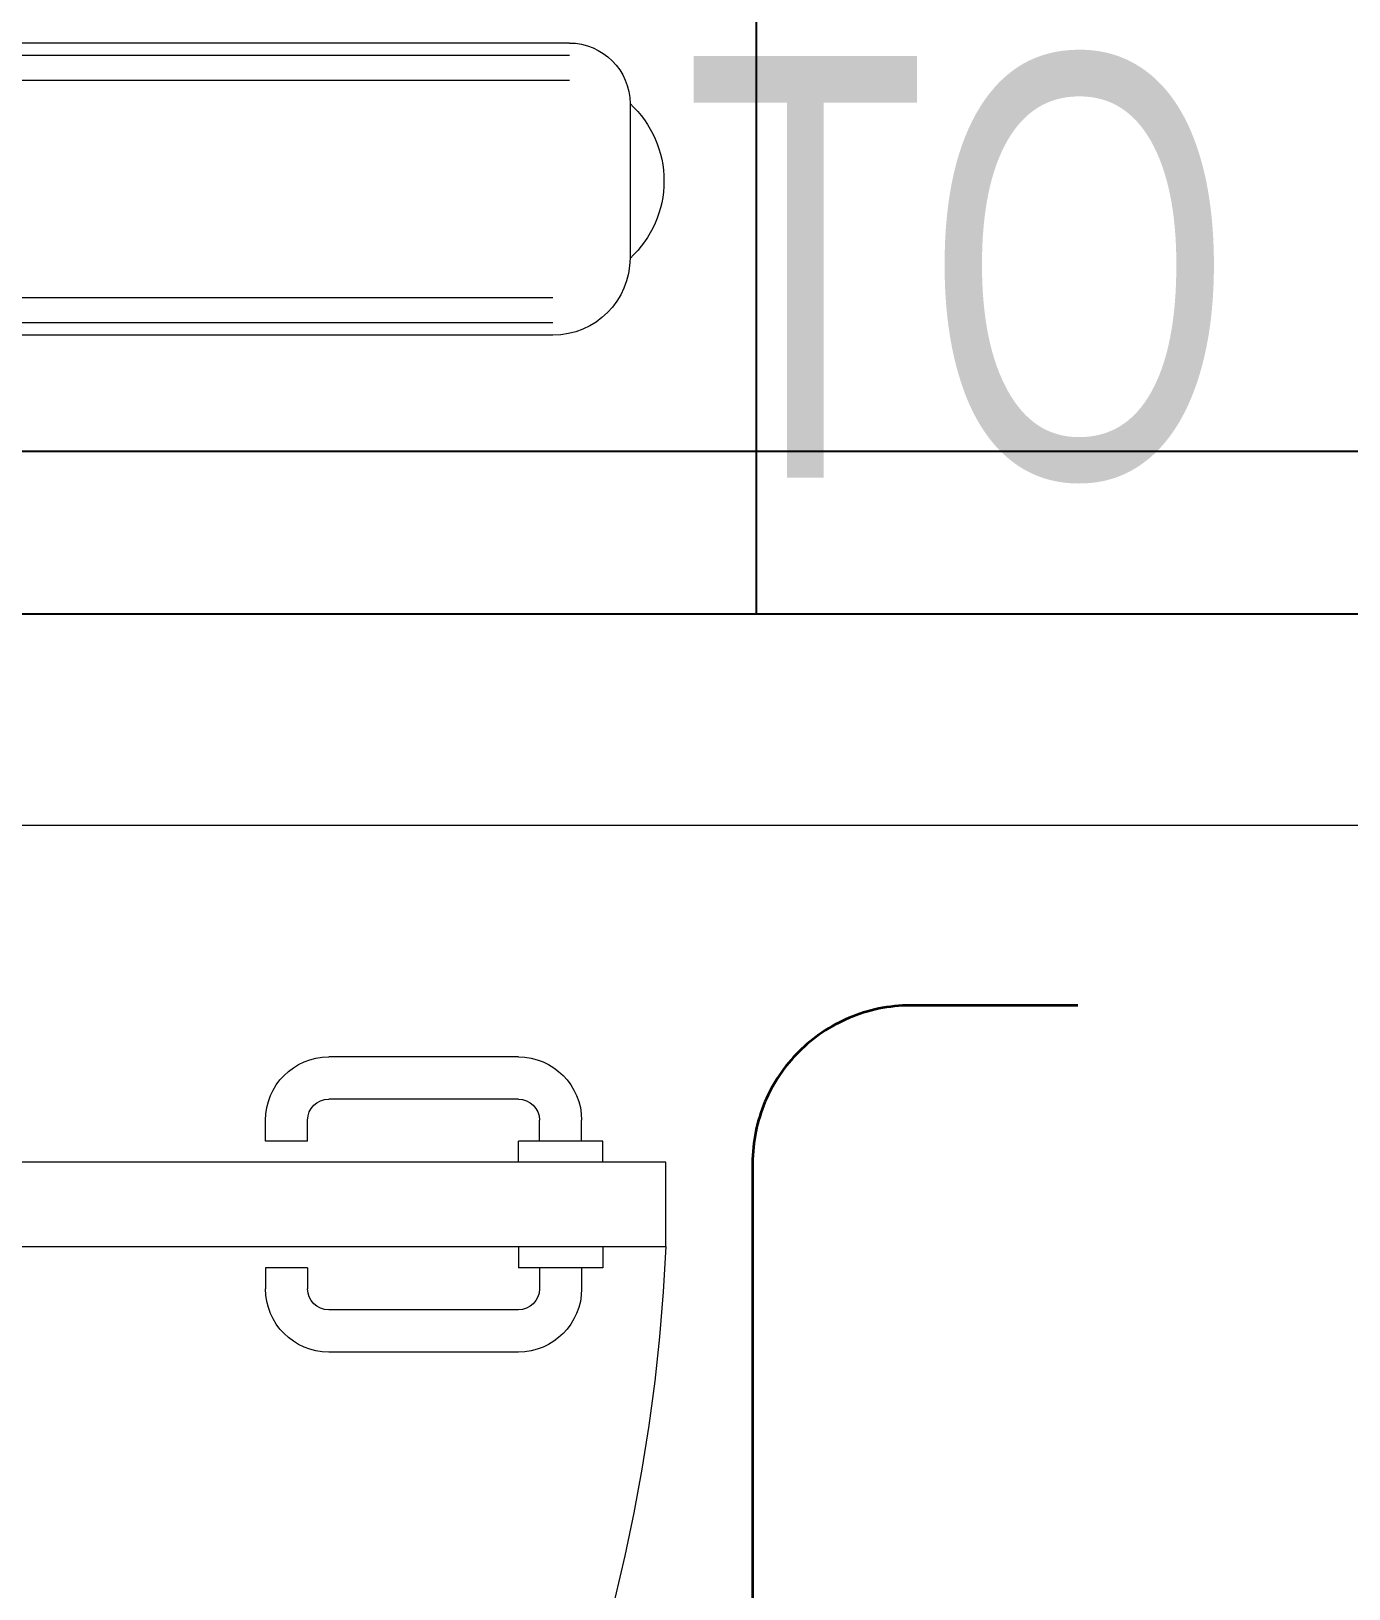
# Model space of a CAD drawing. Header units: inches. Extents: x -12418 to 57169, y -29325 to 19878.
# Drawn here: x 11056 to 11681, y -8940 to -8201 of the extents above; entities that cross this region are included whole.
import ezdxf
from ezdxf import colors
from ezdxf.entities.mleader import LeaderData, LeaderLine
from ezdxf.math import Vec2, Vec3

# ---------------------------------------------------------------- set-up
doc = ezdxf.new("R2010")
doc.units = ezdxf.units.IN
doc.header["$LTSCALE"] = 25
doc.header["$MEASUREMENT"] = 0
doc.linetypes.add('DASHDOT', pattern=[25.4, 12.7, -6.35, 0, -6.35])
doc.layers.get('0').update_dxf_attribs({"color": 8})
doc.layers.add('00-Ground Floor$0$False Ceiling', color=251, linetype='Continuous')
for name, color, linetype, lineweight in [('00-Ground Floor$0$LOADING', 253, 'Continuous', 5), ('00-Ground Floor$0$Walls', 251, 'Continuous', 5), ('00-Ground Floor$0$Wooden Joinery', 251, 'Continuous', 5), ('E-LITE-CLNG-CNDT', 6, 'DASHDOT', 35), ('E-LITE-TEXT', 6, 'Continuous', 25)]:
    doc.layers.add(name, color=color, linetype=linetype, lineweight=lineweight)
doc.styles.add('DC_Elc_Romans', font='elc_romans.shx', dxfattribs={"width": 0.7})

# ---------------------------------------------------------------- blocks, each defined once
blk = doc.blocks.new('00-Ground Floor$0$A$C72370EFE')
at = {"layer": '00-Ground Floor$0$Wooden Joinery'}
for p, q in [((-0.01, -0.03), (-0.01, -0.07)), ((0, -0.03), (-0.01, -0.03)), ((0.04, -0.03), (0.05, -0.03)), ((0.05, -0.03), (0.05, -0.07)), ((-0.01, -0.04), (-0.02, -0.04)), ((0.05, -0.04), (0.06, -0.04)), ((-0.01, -0.06), (-0.02, -0.06)), ((0.05, -0.06), (0.06, -0.06)), ((-0.05, -0.07), (-0.05, -0.16)), ((-0.03, -0.07), (-0.03, -0.16)), ((0, -0.07), (-0.01, -0.07)), ((0.04, -0.07), (0.05, -0.07)), ((0.07, -0.07), (0.07, -0.16)), ((0.09, -0.07), (0.09, -0.16)), ((-0.01, -0.17), (-0.02, -0.17)), ((-0.01, -0.17), (-0.01, -0.19)), ((0.05, -0.17), (0.06, -0.17)), ((0.05, -0.17), (0.05, -0.19)), ((-0.01, -0.19), (-0.02, -0.19)), ((0.05, -0.19), (0.06, -0.19))]:
    blk.add_line(p, q, dxfattribs=at)
for centre, radius, start, end in [((-0.02, -0.07), 0.03, 90, 180), ((0.06, -0.07), 0.03, 0, 90), ((-0.02, -0.07), 0.01, 90, 180), ((0.06, -0.07), 0.01, 0, 90), ((-0.02, -0.16), 0.03, 180, 270), ((-0.02, -0.16), 0.01, 180, 270), ((0.06, -0.16), 0.01, 270, 0), ((0.06, -0.16), 0.03, 270, 0)]:
    blk.add_arc(centre, radius, start, end, dxfattribs=at)
blk = doc.blocks.new('00-Ground Floor$0$A$C5DAD61B4')
at = {"layer": '00-Ground Floor$0$Wooden Joinery'}
blk.add_lwpolyline([(120.01, 859.06), (120.01, 0), (80, 0), (80, 859.06)], close=True, dxfattribs=at)
blk.add_arc((80, 859.06), 859.99, 272.66603, 0, dxfattribs=at)
at = {"layer": '00-Ground Floor$0$Wooden Joinery', "xscale": 999.9999999998854, "yscale": 999.9999999998854, "zscale": 999.9999999998854, "rotation": 180}
blk.add_blockref('00-Ground Floor$0$A$C72370EFE', (120.01, 0), dxfattribs=at)
blk = doc.blocks.new('00-Ground Floor$0$GF21008-P')
at = {"layer": '00-Ground Floor$0$LOADING'}
for p, q in [((0.67107, -0.77123), (0.67107, -0.21699)), ((0.67698, -0.77123), (0.67698, -0.21699)), ((0.6888, -0.77123), (0.6888, -0.21699)), ((0.79197, -0.76339), (0.79197, -0.21699)), ((0.80379, -0.76339), (0.80379, -0.21699)), ((0.8097, -0.76339), (0.8097, -0.21699)), ((0.69984, -0.8), (0.77309, -0.8))]:
    blk.add_line(p, q, dxfattribs=at)
for centre, radius, start, end in [((0.77309, -0.76339), 0.03661, 270, 0), ((0.69984, -0.77123), 0.02877, 180, 270), ((0.73653, -0.7662), 0.04989, 222.64618, 317.35382)]:
    blk.add_arc(centre, radius, start, end, dxfattribs=at)
blk = doc.blocks.new('00-Ground Floor$0$A$Ce9e1c4c3')
at = {"layer": '00-Ground Floor$0$False Ceiling', "color": 254, "linetype": 'Continuous'}
for p, q in [((-88600, -8477.43), (-88600, -4747.43)), ((-89502.07, -8400), (-85902.07, -8400))]:
    blk.add_line(p, q, dxfattribs=at)
at = {"layer": '00-Ground Floor$0$False Ceiling', "color": 254}
blk.add_line((-85902.07, -8477.43, 0), (-89502.07, -8477.43, 0), dxfattribs=at)
blk = doc.blocks.new('00-Ground Floor')
at = {"layer": '00-Ground Floor$0$Walls'}
for p, q in [((10497.93, -8477.43, 0), (14097.93, -8477.43, 0)), ((10497.93, -8577.43, 0), (14097.93, -8577.43, 0))]:
    blk.add_line(p, q, dxfattribs=at)
at = {"layer": '00-Ground Floor$0$False Ceiling', "color": 254}
blk.add_blockref('00-Ground Floor$0$A$Ce9e1c4c3', (100000, 0), dxfattribs=at)
at = {"layer": '00-Ground Floor$0$LOADING', "xscale": -1000, "yscale": 1000, "zscale": 1000, "rotation": 90.00000000000017}
blk.add_blockref('00-Ground Floor$0$GF21008-P', (10539.97, -7535.32), dxfattribs=at)
at = {"layer": '00-Ground Floor$0$Wooden Joinery', "xscale": -1, "rotation": 90}
blk.add_blockref('00-Ground Floor$0$A$C5DAD61B4', (11356.99, -8657.43, 0), dxfattribs=at)
blk = doc.blocks.new('DC_Arrow-ArrowEllipse')
at = {"color": 0}
blk.add_ellipse((0, 0), major_axis=(0.4, 0), ratio=0.4, dxfattribs=at)
at = {"color": 0, "ltscale": 0.5}
blk.add_solid([(-1.4, 0.1667), (-0.4, 0), (-1.4, -0.1667)], dxfattribs=at)

msp = doc.modelspace()

# ---------------------------------------------------------------- linework, layer by layer
at = {"layer": 'E-LITE-CLNG-CNDT', "elevation": 0}
msp.add_lwpolyline([(19849.51, -3384.83), (18053.38, -3384.83, 0.414214), (17978.38, -3459.83), (17978.38, -8588, -0.414214), (17903.38, -8663), (11473.1, -8663, 0.414124), (11398.1, -8737.98), (11397.93, -9297.43)], format="xyb", dxfattribs=at)

# ---------------------------------------------------------------- block references
at = {"layer": 'E-LITE-CLNG-CNDT'}
msp.add_blockref('00-Ground Floor', (0, 0), dxfattribs=at)

# ---------------------------------------------------------------- leaders
at = {"layer": 'E-LITE-TEXT'}
ml = msp.add_multileader_mtext('Standard', dxfattribs=at)
ml.set_content('TO LP-GF/L9', color=256, style='DC_Elc_Romans')
ml.set_leader_properties(color=45)
ml.set_arrow_properties(name='DC_Arrow-ArrowEllipse')
ml.build(insert=Vec2(0, 0))
ml.multileader.update_dxf_attribs({"dogleg_length": 2, "arrow_head_size": 200, "scale": 100})
ctx = ml.context
ctx.base_point, ctx.scale, ctx.char_height, ctx.arrow_head_size, ctx.landing_gap_size, ctx.plane_origin = Vec3(10862.88, -8345.87, 0), 100, 200, 200, 200, Vec3(710.13, -6961.05, 0)
ctx.text_align_type = 2
notes = []
notes.append((ctx, [(1, (1, 1, 0), (12889.55, -8345.87, 0), (-1, 0), 200, [(0, [(13279.18, -8663, 0)], 0, [])])]))
ctx.mtext.insert, ctx.mtext.alignment, ctx.mtext.flow_direction = Vec3(12489.55, -8212.54, 0), 3, 5
for ctx, leaders in notes:
    for number, flags, end, landing, length, lines in leaders:
        leader = LeaderData()
        leader.index, (leader.has_last_leader_line, leader.has_dogleg_vector, leader.attachment_direction) = number, flags
        leader.last_leader_point, leader.dogleg_vector, leader.dogleg_length = Vec3(end), Vec3(landing), length
        for number, points, colour, breaks in lines:
            line = LeaderLine()
            line.index, line.vertices, line.color, line.breaks = number, Vec3.list(points), colors.encode_raw_color(colour), breaks
            leader.lines.append(line)
        ctx.leaders.append(leader)

doc.saveas('drawing.dxf')
